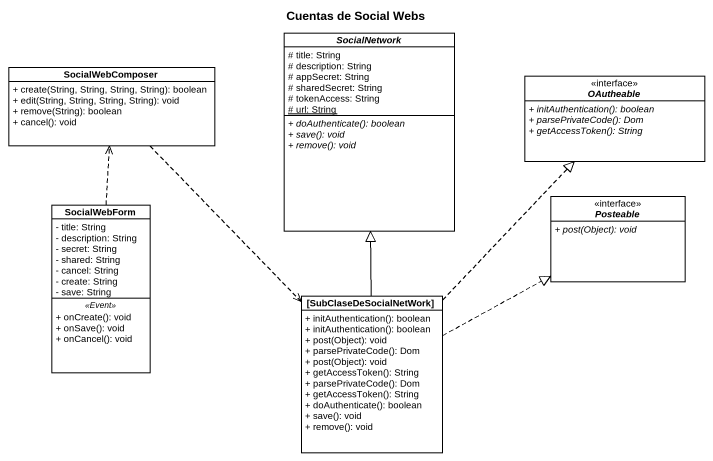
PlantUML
@startuml
title Cuentas de Social Webs
hide circle
hide empty members
skinparam classAttributeIconSize 0
abstract class SocialNetwork {
  # title: String
  # description: String
  # appSecret: String
  # sharedSecret: String
  # tokenAccess: String
  {static} # url: String
  {abstract} + doAuthenticate(): boolean
  {abstract} + save(): void
  {abstract} + remove(): void
}
class SocialWebComposer {
  + create(String, String, String, String): boolean
  + edit(String, String, String, String): void
  + remove(String): boolean
  + cancel(): void
}
interface OAutheable <<interface>> {
  {abstract} + initAuthentication(): boolean
  {abstract} + parsePrivateCode(): Dom
  {abstract} + getAccessToken(): String
}
class SocialWebForm {
  - title: String
  - description: String
  - secret: String
  - shared: String
  - cancel: String
  - create: String
  - save: String
  .. <<Event>> ..
  + onCreate(): void
  + onSave(): void
  + onCancel(): void
}
interface Posteable <<interface>> {
  {abstract} + post(Object): void
}
class "[SubClaseDeSocialNetWork]" as SubClaseDeSocialNetWork {
  + initAuthentication(): boolean
  + initAuthentication(): boolean
  + post(Object): void
  + parsePrivateCode(): Dom
  + post(Object): void
  + getAccessToken(): String
  + parsePrivateCode(): Dom
  + getAccessToken(): String
  + doAuthenticate(): boolean
  + save(): void
  + remove(): void
}
SocialWebComposer ..> SubClaseDeSocialNetWork
SocialWebForm .up.> SocialWebComposer
SubClaseDeSocialNetWork -up-|> SocialNetwork
SubClaseDeSocialNetWork .up.|> OAutheable
SubClaseDeSocialNetWork .right.|> Posteable
@enduml
